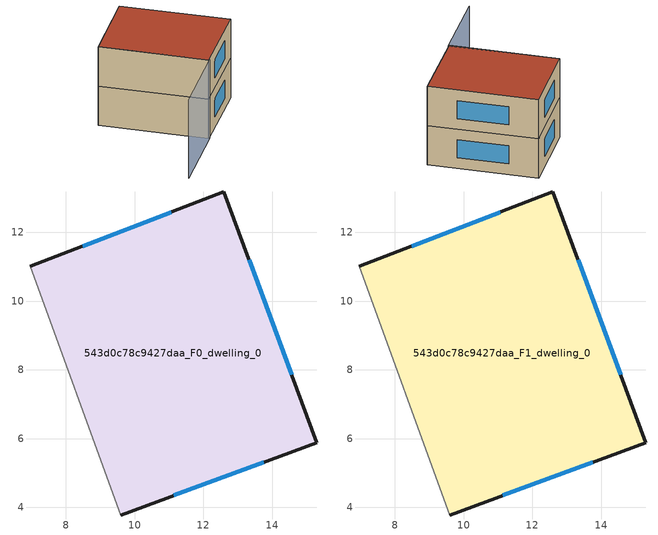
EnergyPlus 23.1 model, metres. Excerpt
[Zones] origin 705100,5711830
543d0c78c9427daa_F0_dwelling_0
 floor ground (EU_floor_Construction): 12.59,13.17 15.3,5.88 9.6,3.78 6.96,11.02 z0
 wall outside (EU_wall_Construction): 9.6,3.78 15.3,5.88 12.59,13.17 6.96,11.02 z0:3
 wall adiabatic (EU_wall_Construction): 6.96,11.02 9.6,3.78 z0:3
 window (EU_Window_Construction): 11.07,12.59 8.48,11.6 / 14.57,7.85 13.33,11.2 / 11.14,4.35 13.76,5.31 z0.81:2.19
543d0c78c9427daa_F1_dwelling_0
 floor to 543d0c78c9427daa_F0_dwelling_0 (EU_floor_Construction): 12.59,13.17 15.3,5.88 9.6,3.78 6.96,11.02 z3
 wall outside (EU_wall_Construction): 9.6,3.78 15.3,5.88 12.59,13.17 6.96,11.02 z3:6
 wall adiabatic (EU_wall_Construction): 6.96,11.02 9.6,3.78 z3:6
 window (EU_Window_Construction): 11.07,12.59 8.48,11.6 / 14.57,7.85 13.33,11.2 / 11.14,4.35 13.76,5.31 z3.81:5.19
 roof outside (EU_roof_Construction): 15.3,5.88 12.59,13.17 6.96,11.02 9.6,3.78 z6
shading: 6.96,11.02 9.7,3.79 / 9.7,3.79 4.18,1.69 z0:6
[Building]
EU S2 Campaign: North Axis=0; Terrain=City; Solar Distribution=FullExterior
[Site:Location]
London: Latitude=51.5; Longitude=-0.5; Time Zone=0; Elevation=25
[SizingPeriod:WeatherFileDays]
AnnualSizingPeriod: Begin Month=1; Begin Day of Month=1; End Month=12; End Day of Month=31; Day of Week for Start Day=Monday; Use Weather File Daylight Saving Period=No; Use Weather File Rain and Snow Indicators=No
[MATERIAL]
EU_InternalMass_Material: Roughness=MediumRough; Thickness=0.1; Conductivity=1; Density=1800; Specific Heat=900; Thermal Absorptance=0.9; Solar Absorptance=0.7; Visible Absorptance=0.7
[MATERIAL:NOMASS] Roughness=MediumRough; Thermal Absorptance=0.9; Solar Absorptance=0.7; Visible Absorptance=0.7
Name | Thermal Resistance
EU_wall_NoMass | 0.727863
EU_roof_NoMass | 0.773354
EU_floor_NoMass | 1.79329
[WINDOWMATERIAL:SIMPLEGLAZINGSYSTEM]
EU_Window_SimpleGlazing: UFactor=2.58614; Solar Heat Gain Coefficient=0.76; Visible Transmittance=0.76
[CONSTRUCTION]
EU_wall_Construction: EU_wall_NoMass
EU_roof_Construction: EU_roof_NoMass
EU_floor_Construction: EU_floor_NoMass
EU_Window_Construction: EU_Window_SimpleGlazing
EU_InternalMass_Construction: EU_InternalMass_Material
[ZONE] Type=1; Multiplier=1; Ceiling Height=autocalculate; Volume=140.719; Floor Area=autocalculate; Part of Total Floor Area=Yes
543d0c78c9427daa_F0_dwelling_0; 543d0c78c9427daa_F1_dwelling_0
[INTERNALMASS] Construction=EU_InternalMass_Construction; Surface Area=46.9065
Name | Zone or ZoneList
543d0c78c9427daa_F0_dwelling_0_EU_InternalMass | 543d0c78c9427daa_F0_dwelling_0
543d0c78c9427daa_F1_dwelling_0_EU_InternalMass | 543d0c78c9427daa_F1_dwelling_0
[OTHEREQUIPMENT] Fuel Type=Electricity; Design Level Calculation Method=Watts/Area; Power per Zone Floor Area=1; Fraction Latent=0; Fraction Radiant=0; Fraction Lost=0; Carbon Dioxide Generation Rate=0; EndUse Subcategory=EU_Step8_InternalGains
Name | Zone or ZoneList or Space or SpaceList | Schedule
EU_Step8_InternalGain_543d0c78c9427daa_F0_dwelling_0_f000 | 543d0c78c9427daa_F0_dwelling_0 | EU_Step8_GainSchedule_543d0c78c9427daa_F0_dwelling_0_f000
EU_Step8_InternalGain_543d0c78c9427daa_F1_dwelling_0_f000 | 543d0c78c9427daa_F1_dwelling_0 | EU_Step8_GainSchedule_543d0c78c9427daa_F1_dwelling_0_f000
[ZONEVENTILATION:DESIGNFLOWRATE] Schedule=EU_AlwaysOn; Design Flow Rate Calculation Method=AirChanges/Hour; Air Changes per Hour=0.484901; Ventilation Type=Natural; Fan Pressure Rise=0; Fan Total Efficiency=1; Constant Term Coefficient=1; Temperature Term Coefficient=0; Velocity Term Coefficient=0; Velocity Squared Term Coefficient=0; Minimum Indoor Temperature=-100; Maximum Indoor Temperature=100; Delta Temperature=-100; Minimum Outdoor Temperature=-100; Maximum Outdoor Temperature=100; Maximum Wind Speed=40
Name | Zone or ZoneList or Space or SpaceList
EU_ConstantAir_543d0c78c9427daa_F0_dwelling_0 | 543d0c78c9427daa_F0_dwelling_0
EU_ConstantAir_543d0c78c9427daa_F1_dwelling_0 | 543d0c78c9427daa_F1_dwelling_0
[HVACTEMPLATE:THERMOSTAT] Constant Heating Setpoint=20; Constant Cooling Setpoint=50
EU_HeatOnly_543d0c78c9427daa_F0_dwelling_0; EU_HeatOnly_543d0c78c9427daa_F1_dwelling_0
[HVACTEMPLATE:ZONE:IDEALLOADSAIRSYSTEM] System Availability Schedule=EU_AlwaysOn; Maximum Heating Supply Air Temperature=50; Minimum Cooling Supply Air Temperature=13; Maximum Heating Supply Air Humidity Ratio=0.0156; Minimum Cooling Supply Air Humidity Ratio=0.0077; Heating Limit=NoLimit; Cooling Limit=NoLimit; Heating Availability Schedule=EU_AlwaysOn; Cooling Availability Schedule=EU_CoolingOff; Dehumidification Control Type=ConstantSensibleHeatRatio; Cooling Sensible Heat Ratio=0.7; Dehumidification Setpoint=60; Humidification Control Type=None; Humidification Setpoint=30; Outdoor Air Method=None; Outdoor Air Flow Rate per Person=0.00944; Outdoor Air Flow Rate per Zone Floor Area=0; Outdoor Air Flow Rate per Zone=0; Demand Controlled Ventilation Type=None; Outdoor Air Economizer Type=NoEconomizer; Heat Recovery Type=None; Sensible Heat Recovery Effectiveness=0.7; Latent Heat Recovery Effectiveness=0.65
Name | Template Thermostat
543d0c78c9427daa_F0_dwelling_0 | EU_HeatOnly_543d0c78c9427daa_F0_dwelling_0
543d0c78c9427daa_F1_dwelling_0 | EU_HeatOnly_543d0c78c9427daa_F1_dwelling_0
[SIZING:ZONE] Zone Cooling Design Supply Air Temperature Input Method=SupplyAirTemperature; Zone Cooling Design Supply Air Temperature=13; Zone Heating Design Supply Air Temperature Input Method=SupplyAirTemperature; Zone Heating Design Supply Air Temperature=50; Zone Cooling Design Supply Air Humidity Ratio=0.008; Zone Heating Design Supply Air Humidity Ratio=0.008; Cooling Design Air Flow Method=DesignDay; Cooling Design Air Flow Rate=0; Cooling Minimum Air Flow per Zone Floor Area=0.000762; Cooling Minimum Air Flow=0; Cooling Minimum Air Flow Fraction=0.2; Heating Design Air Flow Method=DesignDay; Heating Design Air Flow Rate=0; Heating Maximum Air Flow per Zone Floor Area=0.002032; Heating Maximum Air Flow=0.141576; Heating Maximum Air Flow Fraction=0.3; Account for Dedicated Outdoor Air System=No; Dedicated Outdoor Air System Control Strategy=NeutralSupplyAir; Dedicated Outdoor Air Low Setpoint Temperature for Design=autosize; Dedicated Outdoor Air High Setpoint Temperature for Design=autosize; Zone Load Sizing Method=Sensible Load Only No Latent Load; Zone Latent Cooling Design Supply Air Humidity Ratio Input Method=HumidityRatioDifference; Zone Cooling Design Supply Air Humidity Ratio Difference=0.005; Zone Latent Heating Design Supply Air Humidity Ratio Input Method=HumidityRatioDifference; Zone Humidification Design Supply Air Humidity Ratio Difference=0.005
543d0c78c9427daa_F0_dwelling_0; 543d0c78c9427daa_F1_dwelling_0
[SCHEDULE:CONSTANT]
Name | Hourly Value
EU_AlwaysOn | 1
EU_CoolingOff | 0
[SCHEDULE:FILE] Column Number=1; Rows to Skip at Top=0; Number of Hours of Data=8760; Column Separator=Comma; Interpolate to Timestep=No; Minutes per Item=60; Adjust Schedule for Daylight Savings=Yes
Name | File
EU_Step8_GainSchedule_543d0c78c9427daa_F0_dwelling_0_f000 | ../../schedules/543d0c78c9427daa/543d0c78c9427daa_F0_dwelling_0_f000_gain.csv
EU_Step8_GainSchedule_543d0c78c9427daa_F1_dwelling_0_f000 | ../../schedules/543d0c78c9427daa/543d0c78c9427daa_F1_dwelling_0_f000_gain.csv
